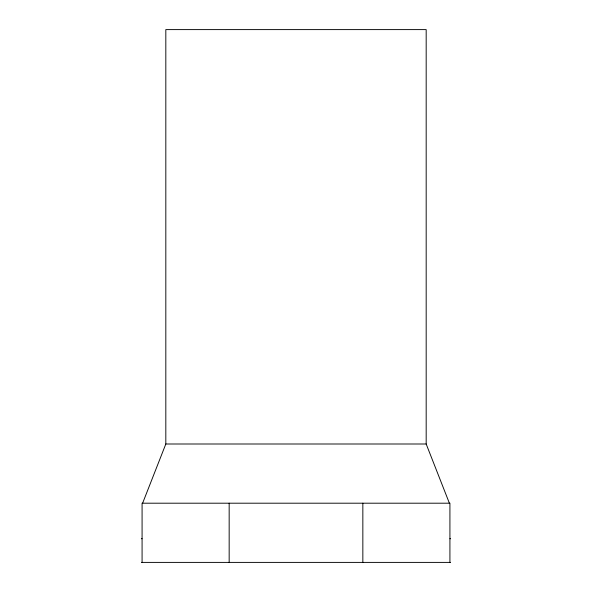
<?xml version="1.0" encoding="UTF-8"?>
<svg xmlns="http://www.w3.org/2000/svg" width="592" height="592" viewBox="0 0 592 592"><rect width="100%" height="100%" fill="white"/><g stroke="black" fill="none" stroke-linecap="round" stroke-linejoin="round"><path stroke-width="0.89" d="M142.613 503.2L165.819 444L165.819 29.6L426.181 29.6L426.181 444L449.387 503.2M165.819 444L426.181 444M141.488 538.72L142.08 538.72M449.92 538.72L450.512 538.72M141.488 562.4L450.512 562.4M449.92 562.4L449.92 503.2L142.08 503.2L142.08 562.4M362.844 503.2L362.844 562.4M229.163 503.2L229.163 562.4"/></g></svg>
